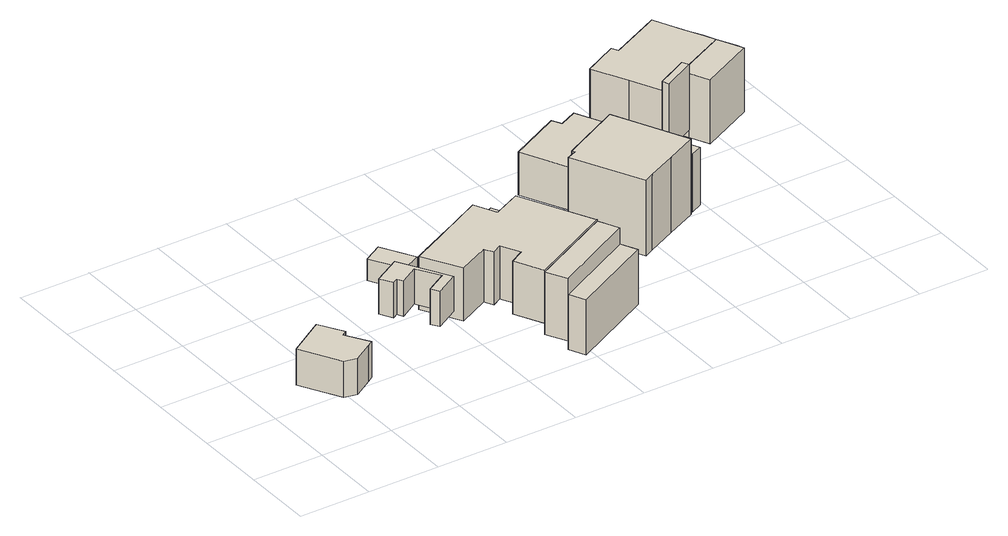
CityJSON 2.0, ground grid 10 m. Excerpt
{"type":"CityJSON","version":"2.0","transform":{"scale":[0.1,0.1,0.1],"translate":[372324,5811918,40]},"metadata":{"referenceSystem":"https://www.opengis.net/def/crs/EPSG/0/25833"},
"CityObjects":{
"building1":{"type":"Building","attributes":{"Gemeindeschluessel":"11000005","BezugspunktDach":"2200","function":"31001_2463","measuredHeight":5.11,"storeysAboveGround":1},"address":[{"country":"Germany","locality":"Berlin","thoroughfareNumber":"145 (1)","thoroughfareName":"Sakrower Landstraße"}],"geometry":[{"type":"Solid","lod":"1","boundaries":[[[[0,1,2,3,4,5,6,7]],[[8,9,10,11,12,13,14,15]],[[8,15,7,6]],[[9,8,6,5]],[[10,9,5,4]],[[11,10,4,3]],[[12,11,3,2]],[[13,12,2,1]],[[14,13,1,0]],[[15,14,0,7]]]]}]},
"building2":{"type":"Building","attributes":{"Gemeindeschluessel":"11000005","BezugspunktDach":"2200","function":"51009_1610","measuredHeight":4.97,"storeysAboveGround":0},"address":[{"country":"Germany","locality":"Berlin"}],"geometry":[{"type":"Solid","lod":"1","boundaries":[[[[16,17,18,19,20,21,22,23,24,25]],[[26,27,28,29,30,31,32,33,34,35]],[[26,35,25,24]],[[27,26,24,23]],[[28,27,23,22]],[[29,28,22,21]],[[30,29,21,20]],[[31,30,20,19]],[[32,31,19,18]],[[33,32,18,17]],[[34,33,17,16]],[[35,34,16,25]]]]}]},
"building3":{"type":"Building","attributes":{"Gemeindeschluessel":"11000005","BezugspunktDach":"2200","function":"51009_1611","measuredHeight":3.12,"storeysAboveGround":0},"address":[{"country":"Germany","locality":"Berlin"}],"geometry":[{"type":"Solid","lod":"1","boundaries":[[[[36,37,38,39]],[[40,41,42,43]],[[40,43,39,38]],[[41,40,38,37]],[[42,41,37,36]],[[43,42,36,39]]]]}]},
"building4":{"type":"Building","attributes":{"Gemeindeschluessel":"11000005","BezugspunktDach":"2200","function":"51009_1610","measuredHeight":1.04,"storeysAboveGround":0},"address":[{"country":"Germany","locality":"Berlin"}],"geometry":[{"type":"Solid","lod":"1","boundaries":[[[[44,45,46,47]],[[48,49,50,51]],[[48,51,47,46]],[[49,48,46,45]],[[50,49,45,44]],[[51,50,44,47]]]]}]},
"building5":{"type":"Building","attributes":{"Gemeindeschluessel":"11000005","function":"31001_1010"},"address":[{"country":"Germany","locality":"Berlin","thoroughfareNumber":"143","thoroughfareName":"Sakrower Landstraße"}],"children":["building5-1","building5-2","building5-3"]},
"building5-1":{"type":"BuildingPart","attributes":{"BezugspunktDach":"2200","measuredHeight":7.43,"storeysAboveGround":2},"parents":["building5"],"geometry":[{"type":"MultiSurface","lod":"1","boundaries":[[[52,53,54,55,56,57,58,59,60,61,62,63,64,65,66]],[[67,68,69,70,71,72,73,74,75,76,77,78,79,80,81]],[[67,81,66,65]],[[68,67,65,64]],[[69,68,64,63]],[[82,83,84,85,70,69,63,62]],[[71,70,86,85,87,88,82,62,61]],[[72,71,61,60]],[[73,72,60,59]],[[89,90,59,58]],[[75,74,58,57]],[[76,75,57,56]],[[77,76,56,55]],[[78,77,55,54]],[[79,78,54,53]],[[80,79,53,52]],[[81,80,52,66]],[[85,84,83,82]],[[82,88,87,85,86]],[[74,73,90,89]]]}]},
"building5-2":{"type":"BuildingPart","attributes":{"BezugspunktDach":"2200","measuredHeight":8.95,"storeysAboveGround":2},"parents":["building5"],"geometry":[{"type":"MultiSurface","lod":"1","boundaries":[[[91,92,90,89]],[[93,94,95,96]],[[93,96,89,74,73]],[[94,93,90,92]],[[95,94,92,91]],[[96,95,91,89]],[[73,74,89,90]]]}]},
"building5-3":{"type":"BuildingPart","attributes":{"BezugspunktDach":"2200","measuredHeight":2.81,"storeysAboveGround":2},"parents":["building5"],"geometry":[{"type":"Solid","lod":"1","boundaries":[[[[82,88,97,98,99,83]],[[100,101,102,87,85,84]],[[100,84,83,99]],[[101,100,99,98]],[[102,101,98,97]],[[87,102,97,88]],[[87,88,82,85]],[[84,85,82,83]]]]}]},
"building6":{"type":"Building","attributes":{"Gemeindeschluessel":"11000005","BezugspunktDach":"2200","function":"51009_1610","measuredHeight":9.26,"storeysAboveGround":0},"address":[{"country":"Germany","locality":"Berlin"}],"geometry":[{"type":"Solid","lod":"1","boundaries":[[[[103,104,105,106]],[[107,108,109,110]],[[107,110,106,105]],[[108,107,105,104]],[[109,108,104,103]],[[110,109,103,106]]]]}]},
"building7":{"type":"Building","attributes":{"Gemeindeschluessel":"11000005","function":"31001_1010"},"address":[{"country":"Germany","locality":"Berlin","thoroughfareNumber":"141A","thoroughfareName":"Sakrower Landstraße"}],"children":["building7-1","building7-2"]},
"building7-1":{"type":"BuildingPart","attributes":{"BezugspunktDach":"2200","measuredHeight":10.71,"storeysAboveGround":2},"parents":["building7"],"geometry":[{"type":"MultiSurface","lod":"1","boundaries":[[[111,112,113,114,115,116,117,118,119,120]],[[121,122,123,124,125,126,127,128,129,130]],[[121,130,131,132,133,134,120,119]],[[122,121,119,118],[132,135,136,133]],[[137,136,118,117]],[[123,122,135,138,139]],[[124,123,117,116]],[[125,124,116,115]],[[126,125,115,114]],[[127,126,114,113]],[[128,127,113,112]],[[129,128,112,111]],[[130,129,111,120]],[[134,133,132,131]],[[136,135,132,133]],[[139,138,135,136,137]]]}]},
"building7-2":{"type":"BuildingPart","attributes":{"BezugspunktDach":"2200","measuredHeight":6.1,"storeysAboveGround":2},"parents":["building7"],"geometry":[{"type":"Solid","lod":"1","boundaries":[[[[134,133,136,137,140,141,142,143]],[[144,145,146,138,135,132,131,147]],[[144,147,143,142]],[[145,144,142,141]],[[146,145,141,140]],[[138,146,140,137]],[[147,131,134,143]],[[138,137,136,135]],[[135,136,133,132]],[[132,133,134,131]]]]}]},
"building8":{"type":"Building","attributes":{"Gemeindeschluessel":"11000005","BezugspunktDach":"2200","function":"51009_1610","measuredHeight":8.14,"storeysAboveGround":0},"address":[{"country":"Germany","locality":"Berlin"}],"geometry":[{"type":"Solid","lod":"1","boundaries":[[[[148,149,150,151,152,153,154,155]],[[156,157,158,159,160,161,162,163]],[[156,163,155,154]],[[157,156,154,153]],[[158,157,153,152]],[[159,158,152,151]],[[160,159,151,150]],[[161,160,150,149]],[[162,161,149,148]],[[163,162,148,155]]]]}]},
"building9":{"type":"Building","attributes":{"Gemeindeschluessel":"11000005","BezugspunktDach":"2200","function":"51009_1610","measuredHeight":9.29,"storeysAboveGround":0},"address":[{"country":"Germany","locality":"Berlin"}],"geometry":[{"type":"Solid","lod":"1","boundaries":[[[[164,165,166,167]],[[168,169,170,171]],[[168,171,167,166]],[[169,168,166,165]],[[170,169,165,164]],[[171,170,164,167]]]]}]},
"building10":{"type":"Building","attributes":{"Gemeindeschluessel":"11000005","function":"31001_1010"},"address":[{"country":"Germany","locality":"Berlin","thoroughfareNumber":"141","thoroughfareName":"Sakrower Landstraße"}],"children":["building10-1","building10-2","building10-3"]},
"building10-1":{"type":"BuildingPart","attributes":{"BezugspunktDach":"2200","measuredHeight":10.96,"storeysAboveGround":2},"parents":["building10"],"geometry":[{"type":"MultiSurface","lod":"1","boundaries":[[[172,173,174,175,176,177,178,179,180,181]],[[182,183,184,185,186,187,188,189,190,191]],[[182,191,181,180]],[[183,182,180,179]],[[184,183,179,178]],[[192,193,184,178,177]],[[186,194,192,185,177,176]],[[187,186,176,175]],[[175,187,175,174]],[[189,188,174,173]],[[190,189,173,172]],[[191,190,172,181]],[[185,184,193,192]],[[185,192,194,186]],[[188,187,175,174]]]}]},
"building10-2":{"type":"BuildingPart","attributes":{"BezugspunktDach":"2200","measuredHeight":7.96,"storeysAboveGround":2},"parents":["building10"],"geometry":[{"type":"MultiSurface","lod":"1","boundaries":[[[194,195,196,193]],[[197,198,186,184]],[[197,184,193,196]],[[198,197,196,195]],[[186,198,195,194]],[[185,192,193,184]],[[194,192,185,186]]]}]},
"building10-3":{"type":"BuildingPart","attributes":{"BezugspunktDach":"2200","measuredHeight":10.76,"storeysAboveGround":2},"parents":["building10"],"geometry":[{"type":"MultiSurface","lod":"1","boundaries":[[[199,200,201,202,175,174]],[[187,203,204,205,206,188]],[[203,187,175,202]],[[204,203,202,201]],[[205,204,201,200]],[[206,205,200,199]],[[188,206,199,174]],[[187,188,174,175,207]]]}]}
},
"vertices":[
[38,10,116],[56,6,116],[83,23,116],[91,28,116],[71,60,116],[78,65,116],[58,98,116],[6,65,116],[58,98,65],[78,65,65],[71,60,65],[91,28,65],[83,23,65],[56,6,65],[38,10,65],[6,65,65],
[190,127,114],[197,131,114],[202,123,114],[228,139,114],[247,107,114],[218,90,114],[225,79,114],[258,98,114],[218,166,114],[180,144,114],[218,166,64],[258,98,64],[225,79,64],[218,90,64],[247,107,64],[228,139,64],[202,123,64],[197,131,64],[190,127,64],[180,144,64],
[229,160,103],[256,174,103],[230,219,103],[204,204,103],[230,219,72],[256,174,72],[229,160,72],[204,204,72],
[307,197,76],[332,210,76],[322,229,76],[297,217,76],[322,229,66],[332,210,66],[307,197,66],[297,217,66],
[287,120,104],[331,142,104],[338,130,104],[351,137,104],[365,111,104],[345,100,104],[365,61,104],[482,121,104],[480,124,104],[431,221,104],[392,202,104],[377,233,104],[332,210,104],[307,197,104],[257,172,104],[307,197,29],[332,210,29],[377,233,29],[392,202,29],[431,221,29],[480,124,29],[482,121,29],[365,61,29],[345,100,29],[365,111,29],[351,137,29],[338,130,29],[331,142,29],[287,120,29],[257,172,29],[392,202,76],[377,233,76],[377,233,48],[392,202,48],[392,202,69],[431,221,48],[431,221,76],[365,61,102],[482,121,102],
[380,33,102],[496,93,102],[482,121,13],[496,93,13],[380,33,13],[365,61,13],
[429,225,76],[424,236,76],[416,252,76],[416,252,48],[424,236,48],[429,225,48],
[391,10,79],[507,70,79],[496,93,79],[380,33,79],[496,93,1],[507,70,1],[391,10,1],[380,33,1],
[555,124,132],[569,131,132],[610,151,132],[653,172,132],[616,248,132],[604,272,132],[603,273,132],[519,230,132],[521,226,132],[507,220,132],[521,226,25],[519,230,25],[603,273,25],[604,272,25],[616,248,25],[653,172,25],[610,151,25],[569,131,25],[555,124,25],[507,220,25],[507,220,58],[521,226,58],[521,226,119],[507,220,119],[519,230,58],[519,230,119],[603,273,119],[603,273,58],[603,273,68],
[581,317,119],[556,305,119],[549,318,119],[476,281,119],[549,318,58],[556,305,58],[581,317,58],[476,281,58],
[616,248,108],[620,250,108],[657,174,108],[673,182,108],[635,258,108],[639,260,108],[627,283,108],[604,272,108],[627,283,26],[639,260,26],[635,258,26],[673,182,26],[657,174,26],[620,250,26],[616,248,26],[604,272,26],
[689,272,146],[734,295,146],[729,304,146],[685,281,146],[729,304,53],[734,295,53],[689,272,53],[685,281,53],
[665,322,133],[685,281,133],[729,304,133],[804,341,133],[796,358,133],[784,381,133],[765,421,133],[693,386,133],[688,395,133],[641,371,133],[688,395,42],[693,386,42],[765,421,42],[784,381,42],[796,358,42],[804,341,42],[729,304,42],[685,281,42],[665,322,42],[641,371,42],[784,381,121],[765,421,121],[796,358,121],
[810,365,121],[779,429,121],[779,429,42],[810,365,42],
[734,295,133],[747,269,133],[821,306,133],[816,317,133],[816,317,42],[821,306,42],[747,269,42],[734,295,42],[804,341,81]
]}
